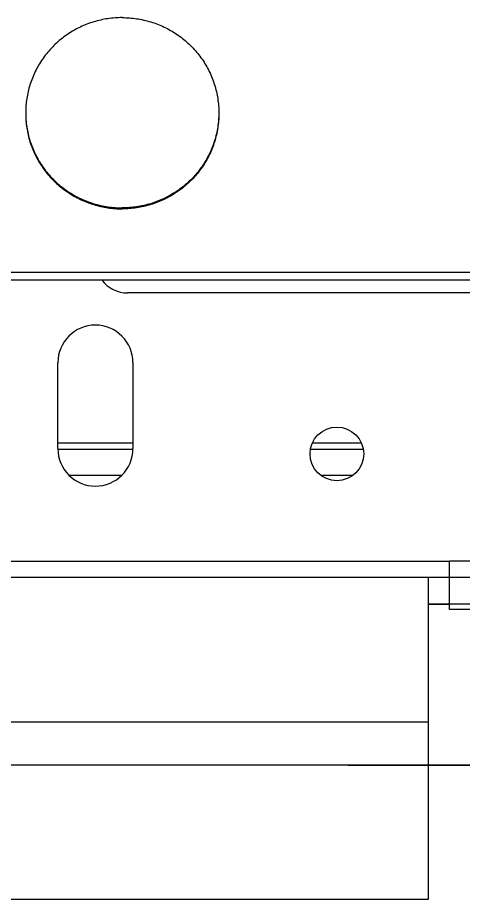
# Model space of a CAD drawing. Header units: millimetres. Extents: x 21899 to 38731, y -5425 to 3612.
# Drawn here: x 25173.9 to 25215.4, y 252.1 to 334.2 of the extents above; entities that cross this region are included whole.
import ezdxf

# ---------------------------------------------------------------- set-up
doc = ezdxf.new("R2010")
doc.units = ezdxf.units.MM

msp = doc.modelspace()

# ---------------------------------------------------------------- linework, layer by layer
at = {"color": 7, "linetype": 'Continuous'}
for p, q in [((25168.61, 310.51), (25235.61, 310.51)), ((25168.61, 309.815), (25231.275, 309.815)), ((25184.61, 294.585), (25177.61, 294.585)), ((25205.872, 294.585), (25201.348, 294.585)), ((25237.11, 282.085), (25101.066, 282.085)), ((25212.11, 282.085), (25212.11, 252.085)), ((25237.11, 279.585), (25212.11, 279.585)), ((25212.11, 279.585), (25214.11, 279.585)), ((25204.633, 264.585), (25189.634, 264.585)), ((25204.634, 264.585), (25517.11, 264.585)), ((25237.11, 264.585), (25212.11, 264.585)), ((25212.11, 252.085), (25101.066, 252.085))]:
    msp.add_line(p, q, dxfattribs=at)
at = {"color": 3, "linetype": 'Continuous'}
for p, q in [((25223.11, 308.585), (25184.11, 308.585)), ((25177.61, 294.085), (25177.61, 302.085)), ((25184.61, 302.085), (25184.61, 294.085)), ((25173.11, 283.585), (25214.11, 283.585)), ((25214.11, 279.085), (25214.11, 283.585)), ((25234.11, 279.085), (25214.11, 279.085))]:
    msp.add_line(p, q, dxfattribs=at)
at = {"color": 9, "linetype": 'Continuous'}
for p, q in [((25184.599, 294.012), (25177.62, 294.012)), ((25206.042, 294.012), (25201.177, 294.012)), ((25183.52, 291.577), (25178.699, 291.577)), ((25205.094, 291.577), (25202.126, 291.577)), ((25234.11, 283.585), (25214.11, 283.585)), ((25212.11, 268.585), (25101.066, 268.585))]:
    msp.add_line(p, q, dxfattribs=at)
msp.add_line((25212.11, 264.585), (22222.11, 264.585))
at = {"color": 3, "linetype": 'Continuous'}
msp.add_circle((25203.61, 293.585), 2.5, dxfattribs=at)
for centre, radius, start, end in [((25184.11, 311.585), 3, 216.5299, 270), ((25181.11, 302.085), 3.5, 0, 180), ((25181.11, 294.085), 3.5, 180, 0)]:
    msp.add_arc(centre, radius, start, end, dxfattribs=at)
at = {"color": 7, "linetype": 'Continuous'}
for points, start_tangent, end_tangent in [([(25183.61, 334.232), (25182.269, 334.133), (25180.957, 333.838), (25179.705, 333.354), (25178.54, 332.692), (25177.488, 331.866), (25176.573, 330.895), (25175.816, 329.8), (25175.232, 328.607), (25174.836, 327.341), (25174.635, 326.031), (25174.61, 325.369)], (-1, 0), (0, -1)), ([(25183.61, 334.232), (25184.951, 334.133), (25186.263, 333.838), (25187.515, 333.354), (25188.68, 332.692), (25189.731, 331.866), (25190.646, 330.895), (25191.404, 329.8), (25191.988, 328.607), (25192.384, 327.341), (25192.585, 326.031), (25192.61, 325.369)], (1, 0), (0, -1)), ([(25174.61, 325.369), (25174.61, 325.282)], (0, -1), (0.009926, -0.999951)), ([(25192.61, 325.369), (25192.609, 325.282)], (0, -1), (-0.009926, -0.999951)), ([(25174.61, 325.282), (25174.635, 324.619), (25174.836, 323.31), (25175.232, 322.044), (25175.816, 320.85), (25176.573, 319.756), (25177.488, 318.785), (25178.54, 317.959), (25179.705, 317.296), (25180.957, 316.812), (25182.269, 316.518), (25183.604, 316.419)], (0, -1), (1, -0.0007)), ([(25174.61, 325.282), (25174.635, 324.706), (25174.836, 323.396), (25175.232, 322.131), (25175.816, 320.937), (25176.573, 319.843), (25177.488, 318.871), (25178.54, 318.045), (25179.705, 317.383), (25180.957, 316.899), (25182.269, 316.604), (25183.61, 316.505)], (0.009926, -0.999951), (1, 0)), ([(25192.609, 325.282), (25192.585, 324.706), (25192.384, 323.396), (25191.988, 322.131), (25191.404, 320.937), (25190.646, 319.843), (25189.731, 318.871), (25188.68, 318.045), (25187.515, 317.383), (25186.263, 316.899), (25184.951, 316.604), (25183.61, 316.505)], (-0.009926, -0.999951), (-1, 0)), ([(25192.61, 325.282), (25192.585, 324.619), (25192.384, 323.31), (25191.988, 322.044), (25191.404, 320.85), (25190.646, 319.756), (25189.731, 318.785), (25188.68, 317.959), (25187.515, 317.296), (25186.263, 316.812), (25184.951, 316.518), (25183.616, 316.419)], (0, -1), (-1, -0.0007)), ([(25183.604, 316.419), (25183.61, 316.419)], (1, -0.0007), (1, 0)), ([(25183.616, 316.419), (25183.61, 316.419)], (-1, -0.0007), (-1, 0))]:
    msp.add_spline(points, degree=3, dxfattribs=dict(at, start_tangent=start_tangent, end_tangent=end_tangent))

doc.saveas('drawing.dxf')
